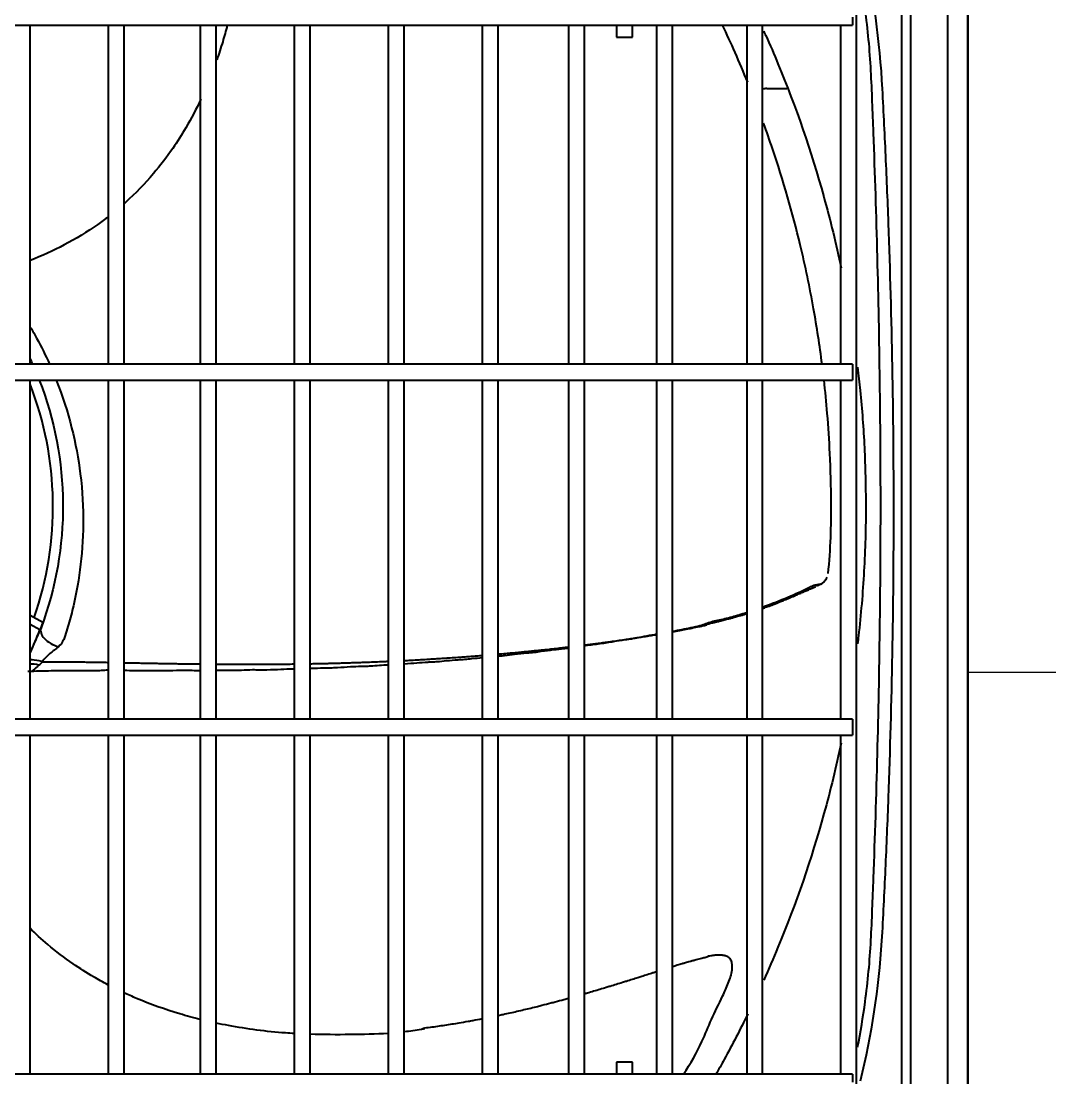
# Model space of a CAD drawing. Extents: x 58467 to 79089, y -33726 to -17391.
# Drawn here: x 78472.83 to 78498.56, y -19302.1 to -19275.67 of the extents above; entities that cross this region are included whole.
import ezdxf

# ---------------------------------------------------------------- set-up
doc = ezdxf.new("R2010")
doc.units = 0
doc.header["$LTSCALE"] = 100
doc.layers.add('+ENTE-HVAC-VRF-KLİMA BAKIR BORU', color=52, linetype='COPPER_LINE', lineweight=30)
doc.layers.add('+ENTE-ST-DOSEME USTU KONDDRENAJ', color=110, linetype='DOSEMEUSTUKONDENSDRENAJ_LINE', lineweight=40)
doc.linetypes.add('COPPER_LINE', pattern='A,35,-10,["COPPER",Standard,S=15,R=0,X=-0.075,Y=-7.5],-95', length=140)
doc.linetypes.add('DOSEMEUSTUKONDENSDRENAJ_LINE', pattern='A,300,-40,["CD",Standard,S=15,R=0,X=-35,Y=-7.5],0', length=340)

# ---------------------------------------------------------------- blocks, each defined once
blk = doc.blocks.new('2 KAT SOL')
at = {"layer": '+ENTE-HVAC-VRF-KLİMA BAKIR BORU', "color": 2, "linetype": 'Continuous'}
blk.add_line((54187.102, -31993.03, -3.539), (54203.636, -31993.03, -3.539), dxfattribs=at)
at = {"color": 3}
for p, q in [((54186.602, -32027.056, -3.539), (54186.602, -31959.004, -3.539)), ((54187.102, -32027.009, -3.539), (54187.102, -31959.004, -3.539)), ((54187.102, -31959.004, -3.539), (54187.102, -32027.056, -3.539)), ((54187.102, -32027.009, -3.539), (54187.102, -31959.004, -3.539)), ((54185.45, -32014.408, -3.539), (54185.45, -31965.592, -3.539)), ((54185.662, -31965.44, -3.539), (54185.662, -32014.495, -3.539)), ((54184.316, -32012.664, -3.539), (54184.316, -31967.271, -3.539)), ((54184.216, -31976.65, -3.539), (54184.216, -31976.849, -3.539)), ((54065.854, -31976.849, -3.539), (54184.216, -31976.849, -3.539)), ((54163.646, -31985.329, -3.539), (54163.646, -31976.85, -3.539)), ((54165.596, -31976.85, -3.539), (54165.596, -31985.329, -3.539)), ((54165.996, -31985.329, -3.539), (54165.996, -31976.85, -3.539)), ((54167.903, -31976.85, -3.539), (54167.903, -31985.329, -3.539)), ((54168.303, -31985.329, -3.539), (54168.303, -31976.85, -3.539)), ((54170.252, -31976.85, -3.539), (54170.252, -31985.329, -3.539)), ((54170.652, -31985.329, -3.539), (54170.652, -31976.85, -3.539)), ((54172.602, -31976.85, -3.539), (54172.602, -31985.329, -3.539)), ((54173.002, -31985.329, -3.539), (54173.002, -31976.85, -3.539)), ((54174.951, -31976.85, -3.539), (54174.951, -31985.329, -3.539)), ((54175.351, -31985.329, -3.539), (54175.351, -31976.85, -3.539)), ((54177.108, -31976.85, -3.539), (54177.108, -31985.329, -3.539)), ((54177.508, -31985.329, -3.539), (54177.508, -31976.85, -3.539)), ((54178.308, -31976.849, -3.539), (54178.308, -31977.149, -3.539)), ((54178.708, -31977.149, -3.539), (54178.708, -31976.849, -3.539)), ((54179.308, -31976.85, -3.539), (54179.308, -31985.328, -3.539)), ((54179.708, -31985.328, -3.539), (54179.708, -31976.85, -3.539)), ((54181.567, -31976.85, -3.539), (54181.567, -31985.329, -3.539)), ((54181.967, -31985.329, -3.539), (54181.967, -31976.85, -3.539)), ((54183.916, -31976.85, -3.539), (54183.916, -31985.329, -3.539)), ((54182.073, -31978.436, -3.539), (54182.572, -31978.436, -3.539)), ((54184.216, -31985.328, -3.539), (54065.854, -31985.328, -3.539)), ((54184.216, -31985.328, -3.539), (54184.216, -31985.528, -3.539)), ((54184.216, -31985.528, -3.539), (54184.216, -31985.728, -3.539)), ((54065.854, -31985.728, -3.539), (54184.216, -31985.728, -3.539)), ((54163.646, -31994.206, -3.539), (54163.646, -31985.729, -3.539)), ((54165.596, -31985.729, -3.539), (54165.596, -31994.206, -3.539)), ((54165.996, -31994.206, -3.539), (54165.996, -31985.729, -3.539)), ((54167.903, -31985.729, -3.539), (54167.903, -31994.206, -3.539)), ((54168.303, -31994.206, -3.539), (54168.303, -31985.729, -3.539)), ((54170.252, -31985.729, -3.539), (54170.252, -31994.206, -3.539)), ((54170.652, -31994.206, -3.539), (54170.652, -31985.729, -3.539)), ((54172.602, -31985.729, -3.539), (54172.602, -31994.206, -3.539)), ((54173.002, -31994.206, -3.539), (54173.002, -31985.729, -3.539)), ((54174.951, -31985.729, -3.539), (54174.951, -31994.206, -3.539)), ((54175.351, -31994.206, -3.539), (54175.351, -31985.729, -3.539)), ((54177.108, -31985.729, -3.539), (54177.108, -31994.206, -3.539)), ((54177.508, -31994.206, -3.539), (54177.508, -31985.729, -3.539)), ((54179.308, -31985.728, -3.539), (54179.308, -31994.207, -3.539)), ((54179.708, -31994.207, -3.539), (54179.708, -31985.728, -3.539)), ((54181.567, -31985.728, -3.539), (54181.567, -31994.207, -3.539)), ((54181.967, -31994.207, -3.539), (54181.967, -31985.728, -3.539)), ((54183.916, -31985.728, -3.539), (54183.916, -31994.207, -3.539)), ((54165.592, -31990.883, -3.539), (54165.596, -31990.884, -3.539)), ((54165.592, -31990.883, -3.539), (54165.596, -31990.884, -3.539)), ((54163.646, -31991.61, -3.539), (54163.961, -31991.782, -3.539)), ((54163.892, -31991.972, -3.539), (54163.646, -31991.838, -3.539)), ((54184.216, -31994.207, -3.539), (54065.854, -31994.207, -3.539)), ((54184.216, -31994.207, -3.539), (54184.216, -31994.407, -3.539)), ((54065.854, -31994.607, -3.539), (54184.216, -31994.607, -3.539)), ((54163.646, -32003.085, -3.539), (54163.646, -31994.606, -3.539)), ((54165.596, -31994.606, -3.539), (54165.596, -32003.085, -3.539)), ((54165.996, -32003.085, -3.539), (54165.996, -31994.606, -3.539)), ((54167.903, -31994.606, -3.539), (54167.903, -32003.085, -3.539)), ((54168.303, -32003.085, -3.539), (54168.303, -31994.606, -3.539)), ((54170.252, -31994.606, -3.539), (54170.252, -32003.085, -3.539)), ((54170.652, -32003.085, -3.539), (54170.652, -31994.606, -3.539)), ((54172.602, -31994.606, -3.539), (54172.602, -32003.085, -3.539)), ((54173.002, -32003.085, -3.539), (54173.002, -31994.606, -3.539)), ((54174.951, -31994.606, -3.539), (54174.951, -32003.085, -3.539)), ((54175.351, -32003.085, -3.539), (54175.351, -31994.606, -3.539)), ((54177.108, -31994.606, -3.539), (54177.108, -32003.085, -3.539)), ((54177.508, -32003.085, -3.539), (54177.508, -31994.606, -3.539)), ((54179.308, -31994.607, -3.539), (54179.308, -32003.085, -3.539)), ((54179.708, -32003.085, -3.539), (54179.708, -31994.607, -3.539)), ((54181.567, -31994.606, -3.539), (54181.567, -32003.085, -3.539)), ((54181.967, -32003.085, -3.539), (54181.967, -31994.606, -3.539)), ((54183.916, -31994.606, -3.539), (54183.916, -32003.085, -3.539)), ((54184.216, -31994.407, -3.539), (54184.216, -31994.607, -3.539)), ((54178.308, -32002.785, -3.539), (54178.308, -32003.085, -3.539)), ((54178.708, -32002.785, -3.539), (54178.308, -32002.785, -3.539)), ((54178.708, -32003.085, -3.539), (54178.708, -32002.785, -3.539)), ((54184.216, -32003.085, -3.539), (54065.854, -32003.085, -3.539)), ((54184.216, -32003.085, -3.539), (54184.216, -32003.285, -3.539))]:
    blk.add_line(p, q, dxfattribs=at)
for centre, radius, start, end in [((54182.073, -31978.935, -3.539), 0.5, 90, 102.3062), ((54155.768, -31988.884, -3.539), 8.449, 340.7868, 21.1705), ((54155.768, -31988.884, -3.539), 8.691, 335.0266, 339.1851)]:
    blk.add_arc(centre, radius, start, end, dxfattribs=at)
at = {"color": 3, "extrusion": (0, 0, -1)}
for start, end in [(154.9195, 155.8727), (158.7281, 200.4357)]:
    blk.add_arc((-54155.768, -31988.884, 3.539), 8.699, start, end, dxfattribs=at)
at = {"color": 3}
for centre, major_axis, ratio, start_param, end_param in [((54164.387, -31992.096, -3.539), (-0.468, 0.175), 0.588101, 0, 1.726902), ((54163.914, -31993.155, -3.539), (0.443, -0.232), 0.512974, 1.938544, 2.458256)]:
    blk.add_ellipse(centre, major_axis=major_axis, ratio=ratio, start_param=start_param, end_param=end_param, dxfattribs=at)
for points, knots in [([(54184.402, -31974.706, -3.539), (54184.69, -31975.859, -3.539), (54184.869, -31977.031, -3.539), (54184.978, -31978.816, -3.539), (54185.005, -31979.412, -3.539), (54185.06, -31980.605, -3.539), (54185.085, -31981.202, -3.539), (54185.194, -31984.19, -3.539), (54185.237, -31986.587, -3.539), (54185.238, -31988.984, -3.539)], [0, 0, 0, 0, 0.25, 0.25, 0.375, 0.375, 0.5, 0.5, 1, 1, 1, 1]), ([(54184.919, -31988.864, -3.539), (54184.918, -31986.791, -3.539), (54184.891, -31984.718, -3.539), (54184.812, -31981.61, -3.539), (54184.779, -31980.574, -3.539), (54184.719, -31979.021, -3.539), (54184.702, -31978.503, -3.539), (54184.647, -31977.47, -3.539), (54184.599, -31976.958, -3.539), (54184.48, -31976.074, -3.539), (54184.418, -31975.702, -3.539), (54184.345, -31975.332, -3.539)], [0, 0, 0, 0, 0.45798, 0.45798, 0.686971, 0.686971, 0.801466, 0.801466, 0.915961, 0.915961, 1, 1, 1, 1]), ([(54168.577, -31976.853, -3.539), (54168.542, -31976.99, -3.539), (54168.461, -31977.279, -3.539), (54168.369, -31977.565, -3.539), (54168.317, -31977.715, -3.539)], [0, 0, 0, 0, 0.471851, 1, 1, 1, 1]), ([(54181.594, -31978.275, -3.539), (54181.492, -31978.027, -3.539), (54181.289, -31977.55, -3.539), (54181.071, -31977.074, -3.539), (54180.962, -31976.846, -3.539)], [0, 0, 0, 0, 0.520207, 1, 1, 1, 1]), ([(54178.308, -31977.149, -3.539), (54178.308, -31977.149, -3.539), (54178.31, -31977.149, -3.539), (54178.319, -31977.149, -3.539), (54178.328, -31977.149, -3.539), (54178.352, -31977.149, -3.539), (54178.367, -31977.149, -3.539), (54178.403, -31977.149, -3.539), (54178.423, -31977.149, -3.539), (54178.465, -31977.149, -3.539), (54178.488, -31977.149, -3.539), (54178.533, -31977.149, -3.539), (54178.555, -31977.149, -3.539), (54178.597, -31977.149, -3.539), (54178.617, -31977.149, -3.539), (54178.652, -31977.149, -3.539), (54178.667, -31977.149, -3.539), (54178.69, -31977.149, -3.539), (54178.699, -31977.149, -3.539), (54178.707, -31977.149, -3.539), (54178.708, -31977.149, -3.539), (54178.708, -31977.149, -3.539)], [0, 0, 0, 0, 0.072796, 0.072796, 0.180355, 0.180355, 0.287914, 0.287914, 0.395473, 0.395473, 0.503031, 0.503031, 0.61059, 0.61059, 0.718149, 0.718149, 0.825708, 0.825708, 0.933267, 0.933267, 1, 1, 1, 1]), ([(54181.994, -31976.993, -3.539), (54182.012, -31977.032, -3.539), (54182.134, -31977.304, -3.539), (54182.715, -31978.656, -3.539), (54183.381, -31980.589, -3.539), (54183.803, -31982.322, -3.539), (54183.929, -31982.918, -3.539)], [0, 0, 0, 0, 0.02049, 0.143703, 0.707183, 1, 1, 1, 1]), ([(54167.918, -31978.697, -3.539), (54167.803, -31978.942, -3.539), (54167.582, -31979.362, -3.539), (54167.186, -31979.986, -3.539), (54166.7, -31980.625, -3.539), (54166.271, -31981.069, -3.539), (54166.009, -31981.303, -3.539), (54165.998, -31981.313, -3.539)], [0, 0, 0, 0, 0.250799, 0.438254, 0.680606, 0.985878, 1, 1, 1, 1]), ([(54183.453, -31985.328, -3.539), (54183.394, -31984.866, -3.539), (54183.242, -31983.872, -3.539), (54182.867, -31982.077, -3.539), (54182.423, -31980.528, -3.539), (54182.067, -31979.513, -3.539), (54181.991, -31979.302, -3.539)], [0, 0, 0, 0, 0.230715, 0.496584, 0.895571, 1, 1, 1, 1]), ([(54165.604, -31981.64, -3.539), (54165.518, -31981.706, -3.539), (54165.166, -31981.965, -3.539), (54164.526, -31982.355, -3.539), (54163.939, -31982.621, -3.539), (54163.649, -31982.737, -3.539)], [0, 0, 0, 0, 0.146134, 0.586198, 1, 1, 1, 1]), ([(54163.659, -31984.413, -3.539), (54163.712, -31984.503, -3.539), (54163.761, -31984.592, -3.539), (54163.927, -31984.896, -3.539), (54164.034, -31985.112, -3.539), (54164.131, -31985.328, -3.539)], [0, 0, 0, 0, 0.29522, 0.29522, 1, 1, 1, 1]), ([(54184.34, -31985.406, -3.539), (54184.363, -31985.6, -3.539), (54184.437, -31986.268, -3.539), (54184.527, -31987.421, -3.539), (54184.541, -31988.381, -3.539), (54184.548, -31988.864, -3.539)], [0, 0, 0, 0, 0.16864, 0.581968, 1, 1, 1, 1]), ([(54164.3, -31985.729, -3.539), (54164.617, -31986.526, -3.539), (54164.808, -31987.32, -3.539), (54165.01, -31988.936, -3.539), (54164.987, -31989.747, -3.539), (54164.845, -31990.835, -3.539), (54164.78, -31991.176, -3.539), (54164.661, -31991.651, -3.539), (54164.618, -31991.804, -3.539), (54164.55, -31992.022, -3.539), (54164.524, -31992.096, -3.539), (54164.495, -31992.198, -3.539), (54164.481, -31992.23, -3.539), (54164.437, -31992.305, -3.539), (54164.407, -31992.35, -3.539), (54164.359, -31992.395, -3.539)], [0, 0, 0, 0, 0.302954, 0.302954, 0.651477, 0.651477, 0.825738, 0.825738, 0.912869, 0.912869, 0.956435, 0.956435, 0.978217, 0.978217, 1, 1, 1, 1]), ([(54183.606, -31990.567, -3.539), (54183.636, -31990.264, -3.539), (54183.679, -31989.672, -3.539), (54183.684, -31988.67, -3.539), (54183.66, -31987.637, -3.539), (54183.593, -31986.614, -3.539), (54183.533, -31986.005, -3.539), (54183.502, -31985.728, -3.539)], [0, 0, 0, 0, 0.182857, 0.35926, 0.617017, 0.825344, 1, 1, 1, 1]), ([(54184.548, -31988.864, -3.539), (54184.546, -31989.139, -3.539), (54184.541, -31989.687, -3.539), (54184.505, -31990.506, -3.539), (54184.447, -31991.318, -3.539), (54184.387, -31991.922, -3.539), (54184.348, -31992.256, -3.539), (54184.34, -31992.321, -3.539)], [0, 0, 0, 0, 0.238005, 0.47449, 0.709453, 0.942891, 1, 1, 1, 1]), ([(54184.342, -32002.409, -3.539), (54184.416, -32002.034, -3.539), (54184.479, -32001.657, -3.539), (54184.599, -32000.769, -3.539), (54184.647, -32000.257, -3.539), (54184.702, -31999.224, -3.539), (54184.719, -31998.706, -3.539), (54184.779, -31997.153, -3.539), (54184.812, -31996.117, -3.539), (54184.891, -31993.009, -3.539), (54184.918, -31990.937, -3.539), (54184.919, -31988.864, -3.539)], [0, 0, 0, 0, 0.085061, 0.085061, 0.199428, 0.199428, 0.313796, 0.313796, 0.54253, 0.54253, 1, 1, 1, 1]), ([(54185.238, -31988.984, -3.539), (54185.237, -31991.381, -3.539), (54185.194, -31993.777, -3.539), (54185.085, -31996.77, -3.539), (54185.06, -31997.368, -3.539), (54185.005, -31998.563, -3.539), (54184.978, -31999.161, -3.539), (54184.868, -32000.947, -3.539), (54184.688, -32002.116, -3.539), (54184.402, -32003.262, -3.539)], [0, 0, 0, 0, 0.5, 0.5, 0.625, 0.625, 0.75, 0.75, 1, 1, 1, 1]), ([(54183.317, -31990.882, -3.539), (54183.349, -31990.864, -3.539), (54183.413, -31990.828, -3.539), (54183.488, -31990.788, -3.539), (54183.537, -31990.732, -3.539), (54183.57, -31990.681, -3.539), (54183.584, -31990.653, -3.539)], [0, 0, 0, 0, 0.181976, 0.413188, 0.708779, 1, 1, 1, 1]), ([(54181.966, -31991.403, -3.539), (54181.998, -31991.392, -3.539), (54182.236, -31991.305, -3.539), (54182.559, -31991.174, -3.539), (54182.916, -31991.018, -3.539), (54183.095, -31990.928, -3.539), (54183.208, -31990.875, -3.539), (54183.295, -31990.843, -3.539), (54183.387, -31990.834, -3.539), (54183.433, -31990.826, -3.539), (54183.451, -31990.823, -3.539)], [0, 0, 0, 0, 0.054722, 0.413265, 0.565134, 0.700229, 0.769577, 0.820811, 0.901304, 1, 1, 1, 1]), ([(54181.967, -31991.437, -3.539), (54181.974, -31991.435, -3.539), (54182.016, -31991.42, -3.539), (54182.081, -31991.396, -3.539), (54182.16, -31991.367, -3.539), (54182.238, -31991.338, -3.539), (54182.314, -31991.308, -3.539), (54182.401, -31991.273, -3.539), (54182.475, -31991.243, -3.539), (54182.547, -31991.214, -3.539), (54182.608, -31991.188, -3.539), (54182.669, -31991.163, -3.539), (54182.736, -31991.134, -3.539), (54182.803, -31991.106, -3.539), (54182.868, -31991.077, -3.539), (54182.92, -31991.055, -3.539), (54182.975, -31991.031, -3.539), (54183.021, -31991.011, -3.539), (54183.075, -31990.988, -3.539), (54183.116, -31990.97, -3.539), (54183.163, -31990.949, -3.539), (54183.204, -31990.931, -3.539), (54183.239, -31990.916, -3.539), (54183.277, -31990.899, -3.539), (54183.292, -31990.893, -3.539), (54183.297, -31990.89, -3.539)], [0, 0, 0, 0, 0.013184, 0.076179, 0.118176, 0.160173, 0.223168, 0.265165, 0.32816, 0.370157, 0.412154, 0.454151, 0.496147, 0.559143, 0.60114, 0.643136, 0.685133, 0.72713, 0.769127, 0.811124, 0.853121, 0.895118, 0.937114, 0.979111, 1, 1, 1, 1]), ([(54179.712, -31992.011, -3.539), (54179.756, -31992.002, -3.539), (54179.95, -31991.961, -3.539), (54180.145, -31991.925, -3.539), (54180.495, -31991.848, -3.539), (54180.609, -31991.784, -3.539), (54180.846, -31991.733, -3.539), (54181.026, -31991.693, -3.539), (54181.208, -31991.646, -3.539), (54181.355, -31991.603, -3.539), (54181.45, -31991.575, -3.539), (54181.512, -31991.556, -3.539), (54181.546, -31991.545, -3.539), (54181.564, -31991.539, -3.539)], [0, 0, 0, 0, 0.069935, 0.324368, 0.375737, 0.555953, 0.632284, 0.714834, 0.803633, 0.897292, 0.950384, 0.973119, 1, 1, 1, 1]), ([(54179.714, -31992.021, -3.539), (54179.717, -31992.021, -3.539), (54179.775, -31992.01, -3.539), (54179.86, -31991.994, -3.539), (54179.997, -31991.968, -3.539), (54180.106, -31991.947, -3.539), (54180.241, -31991.92, -3.539), (54180.349, -31991.898, -3.539), (54180.469, -31991.872, -3.539), (54180.576, -31991.849, -3.539), (54180.604, -31991.822, -3.539), (54180.723, -31991.795, -3.539), (54180.828, -31991.77, -3.539), (54180.933, -31991.744, -3.539), (54181.037, -31991.718, -3.539), (54181.14, -31991.691, -3.539), (54181.242, -31991.663, -3.539), (54181.342, -31991.635, -3.539), (54181.441, -31991.607, -3.539), (54181.514, -31991.585, -3.539), (54181.553, -31991.573, -3.539), (54181.567, -31991.569, -3.539)], [0, 0, 0, 0, 0.003473, 0.084564, 0.125109, 0.2062, 0.246746, 0.327836, 0.368382, 0.4292, 0.490018, 0.550836, 0.611654, 0.6522, 0.713018, 0.773836, 0.814381, 0.875199, 0.936017, 0.976563, 1, 1, 1, 1]), ([(54163.647, -31992.556, -3.539), (54163.668, -31992.51, -3.539), (54163.688, -31992.464, -3.539), (54163.747, -31992.331, -3.539), (54163.785, -31992.245, -3.539), (54163.856, -31992.08, -3.539), (54163.89, -31992, -3.539), (54163.919, -31991.921, -3.539)], [0, 0, 0, 0, 0.218967, 0.218967, 0.624953, 0.624953, 1, 1, 1, 1]), ([(54163.961, -31991.782, -3.539), (54163.961, -31991.782, -3.539), (54163.96, -31991.786, -3.539), (54163.955, -31991.8, -3.539), (54163.951, -31991.81, -3.539), (54163.942, -31991.836, -3.539), (54163.936, -31991.852, -3.539), (54163.923, -31991.888, -3.539), (54163.916, -31991.908, -3.539), (54163.903, -31991.943, -3.539), (54163.897, -31991.958, -3.539), (54163.892, -31991.972, -3.539)], [0, 0, 0, 0, 0.211758, 0.211758, 0.423432, 0.423432, 0.636431, 0.636431, 0.852021, 0.852021, 1, 1, 1, 1]), ([(54177.506, -31992.354, -3.539), (54177.546, -31992.349, -3.539), (54177.631, -31992.339, -3.539), (54177.763, -31992.322, -3.539), (54177.899, -31992.304, -3.539), (54178.034, -31992.285, -3.539), (54178.182, -31992.265, -3.539), (54178.314, -31992.247, -3.539), (54178.459, -31992.226, -3.539), (54178.576, -31992.208, -3.539), (54178.72, -31992.187, -3.539), (54178.85, -31992.167, -3.539), (54178.993, -31992.144, -3.539), (54179.122, -31992.123, -3.539), (54179.227, -31992.106, -3.539), (54179.289, -31992.096, -3.539), (54179.307, -31992.093, -3.539)], [0, 0, 0, 0, 0.063846, 0.137211, 0.210576, 0.283941, 0.357305, 0.455125, 0.504035, 0.601855, 0.650765, 0.748585, 0.821949, 0.895314, 0.968679, 1, 1, 1, 1]), ([(54177.507, -31992.367, -3.539), (54177.52, -31992.365, -3.539), (54177.59, -31992.355, -3.539), (54177.724, -31992.341, -3.539), (54177.974, -31992.309, -3.539), (54178.238, -31992.263, -3.539), (54178.461, -31992.228, -3.539), (54178.646, -31992.202, -3.539), (54178.814, -31992.175, -3.539), (54179.016, -31992.128, -3.539), (54179.192, -31992.1, -3.539), (54179.296, -31992.084, -3.539), (54179.307, -31992.082, -3.539)], [0, 0, 0, 0, 0.0204, 0.107202, 0.200873, 0.403072, 0.589254, 0.661717, 0.721758, 0.842147, 0.982778, 1, 1, 1, 1]), ([(54164.359, -31992.395, -3.539), (54164.297, -31992.453, -3.539), (54164.214, -31992.503, -3.539), (54164.068, -31992.629, -3.539), (54164.007, -31992.705, -3.539), (54163.942, -31992.77, -3.539)], [0, 0, 0, 0, 0.5, 0.5, 1, 1, 1, 1]), ([(54175.35, -31992.581, -3.539), (54175.366, -31992.579, -3.539), (54175.446, -31992.572, -3.539), (54175.556, -31992.563, -3.539), (54175.713, -31992.548, -3.539), (54175.855, -31992.535, -3.539), (54176.014, -31992.52, -3.539), (54176.157, -31992.506, -3.539), (54176.299, -31992.491, -3.539), (54176.455, -31992.475, -3.539), (54176.593, -31992.46, -3.539), (54176.746, -31992.444, -3.539), (54176.883, -31992.428, -3.539), (54177.014, -31992.413, -3.539), (54177.083, -31992.405, -3.539), (54177.108, -31992.402, -3.539)], [0, 0, 0, 0, 0.028017, 0.134196, 0.187285, 0.293464, 0.373098, 0.452732, 0.532366, 0.612, 0.718179, 0.771268, 0.877447, 0.957081, 1, 1, 1, 1]), ([(54175.35, -31992.63, -3.539), (54175.365, -31992.628, -3.539), (54175.418, -31992.624, -3.539), (54175.56, -31992.611, -3.539), (54175.778, -31992.576, -3.539), (54176.033, -31992.557, -3.539), (54176.261, -31992.534, -3.539), (54176.49, -31992.503, -3.539), (54176.718, -31992.47, -3.539), (54176.935, -31992.449, -3.539), (54177.076, -31992.432, -3.539), (54177.108, -31992.428, -3.539)], [0, 0, 0, 0, 0.026625, 0.086224, 0.216151, 0.379674, 0.473035, 0.573734, 0.780901, 0.950937, 1, 1, 1, 1]), ([(54163.942, -31992.77, -3.539), (54163.852, -31992.742, -3.539), (54163.766, -31992.726, -3.539), (54163.677, -31992.726, -3.539), (54163.659, -31992.727, -3.539), (54163.643, -31992.729, -3.539)], [0, 0, 0, 0, 0.78393, 0.78393, 1, 1, 1, 1]), ([(54163.956, -31992.773, -3.539), (54163.956, -31992.773, -3.539), (54163.955, -31992.773, -3.539), (54163.927, -31992.804, -3.539), (54163.897, -31992.833, -3.539), (54163.866, -31992.86, -3.539)], [0, 0, 0, 0, 0.000046, 0.000046, 1, 1, 1, 1]), ([(54163.956, -31992.773, -3.539), (54163.972, -31992.773, -3.539), (54164.013, -31992.773, -3.539), (54164.097, -31992.772, -3.539), (54164.189, -31992.772, -3.539), (54164.283, -31992.772, -3.539), (54164.367, -31992.772, -3.539), (54164.448, -31992.773, -3.539), (54164.544, -31992.773, -3.539), (54164.644, -31992.774, -3.539), (54164.756, -31992.775, -3.539), (54164.855, -31992.776, -3.539), (54164.961, -31992.777, -3.539), (54165.061, -31992.779, -3.539), (54165.162, -31992.781, -3.539), (54165.277, -31992.782, -3.539), (54165.379, -31992.784, -3.539), (54165.491, -31992.786, -3.539), (54165.56, -31992.787, -3.539), (54165.599, -31992.788, -3.539)], [0, 0, 0, 0, 0.032149, 0.083522, 0.160582, 0.211955, 0.263329, 0.314702, 0.366075, 0.443135, 0.494509, 0.571569, 0.622942, 0.674316, 0.751376, 0.802749, 0.879809, 0.931182, 1, 1, 1, 1]), ([(54165.995, -31992.796, -3.539), (54166.02, -31992.796, -3.539), (54166.091, -31992.798, -3.539), (54166.196, -31992.799, -3.539), (54166.322, -31992.802, -3.539), (54166.448, -31992.805, -3.539), (54166.573, -31992.807, -3.539), (54166.698, -31992.809, -3.539), (54166.822, -31992.811, -3.539), (54166.947, -31992.814, -3.539), (54167.072, -31992.816, -3.539), (54167.198, -31992.818, -3.539), (54167.324, -31992.82, -3.539), (54167.468, -31992.822, -3.539), (54167.597, -31992.824, -3.539), (54167.745, -31992.826, -3.539), (54167.836, -31992.827, -3.539), (54167.895, -31992.828, -3.539), (54167.903, -31992.828, -3.539)], [0, 0, 0, 0, 0.040051, 0.114821, 0.164667, 0.239437, 0.314206, 0.364053, 0.438822, 0.513592, 0.563438, 0.638207, 0.712977, 0.762823, 0.862516, 0.912362, 0.987132, 1, 1, 1, 1]), ([(54170.655, -31992.821, -3.539), (54170.7, -31992.82, -3.539), (54170.779, -31992.819, -3.539), (54170.925, -31992.816, -3.539), (54171.061, -31992.813, -3.539), (54171.23, -31992.808, -3.539), (54171.382, -31992.804, -3.539), (54171.547, -31992.8, -3.539), (54171.695, -31992.795, -3.539), (54171.842, -31992.79, -3.539), (54172.006, -31992.784, -3.539), (54172.153, -31992.779, -3.539), (54172.317, -31992.772, -3.539), (54172.455, -31992.766, -3.539), (54172.561, -31992.762, -3.539), (54172.601, -31992.76, -3.539)], [0, 0, 0, 0, 0.070528, 0.121604, 0.223755, 0.274831, 0.376982, 0.453596, 0.530209, 0.606823, 0.683436, 0.785588, 0.836663, 0.938815, 1, 1, 1, 1]), ([(54173.002, -31992.826, -3.539), (54173.003, -31992.826, -3.539), (54173.119, -31992.817, -3.539), (54173.317, -31992.797, -3.539), (54173.53, -31992.782, -3.539), (54173.704, -31992.775, -3.539), (54173.867, -31992.766, -3.539), (54174.078, -31992.739, -3.539), (54174.31, -31992.724, -3.539), (54174.528, -31992.71, -3.539), (54174.738, -31992.69, -3.539), (54174.872, -31992.674, -3.539), (54174.954, -31992.665, -3.539)], [0, 0, 0, 0, 0.001003, 0.175577, 0.336729, 0.400183, 0.452324, 0.558124, 0.692378, 0.769859, 0.852982, 1, 1, 1, 1]), ([(54173.012, -31992.74, -3.539), (54173.035, -31992.739, -3.539), (54173.124, -31992.735, -3.539), (54173.245, -31992.728, -3.539), (54173.406, -31992.719, -3.539), (54173.551, -31992.711, -3.539), (54173.713, -31992.701, -3.539), (54173.874, -31992.691, -3.539), (54174.019, -31992.682, -3.539), (54174.181, -31992.671, -3.539), (54174.328, -31992.661, -3.539), (54174.492, -31992.649, -3.539), (54174.639, -31992.638, -3.539), (54174.784, -31992.627, -3.539), (54174.886, -31992.619, -3.539), (54174.94, -31992.615, -3.539), (54174.946, -31992.614, -3.539)], [0, 0, 0, 0, 0.035053, 0.135553, 0.185802, 0.286301, 0.361675, 0.43705, 0.537549, 0.587798, 0.688297, 0.763672, 0.839046, 0.91442, 0.989795, 1, 1, 1, 1]), ([(54163.589, -31993.01, -3.539), (54163.784, -31993.004, -3.539), (54164.181, -31992.993, -3.539), (54164.603, -31992.989, -3.539), (54164.888, -31992.988, -3.539), (54165.011, -31992.989, -3.539), (54165.142, -31992.987, -3.539), (54165.251, -31992.99, -3.539), (54165.352, -31992.989, -3.539), (54165.468, -31992.984, -3.539), (54165.546, -31992.978, -3.539), (54165.598, -31992.976, -3.539)], [0, 0, 0, 0, 0.286213, 0.579725, 0.615099, 0.700692, 0.766378, 0.829652, 0.869632, 0.911891, 1, 1, 1, 1]), ([(54163.866, -31992.86, -3.539), (54163.815, -31992.907, -3.539), (54163.764, -31992.951, -3.539), (54163.708, -31992.994, -3.539), (54163.698, -31993.004, -3.539), (54163.701, -31993.006, -3.539)], [0, 0, 0, 0, 0.677972, 0.677972, 1, 1, 1, 1]), ([(54165.996, -31992.981, -3.539), (54166.085, -31992.986, -3.539), (54166.37, -31992.997, -3.539), (54166.673, -31992.986, -3.539), (54166.92, -31992.991, -3.539), (54167.045, -31992.994, -3.539), (54167.228, -31992.992, -3.539), (54167.424, -31992.974, -3.539), (54167.691, -31992.987, -3.539), (54167.838, -31992.991, -3.539), (54167.904, -31992.992, -3.539)], [0, 0, 0, 0, 0.131646, 0.410876, 0.520141, 0.562705, 0.601468, 0.78581, 0.899724, 1, 1, 1, 1]), ([(54168.3, -31992.832, -3.539), (54168.307, -31992.832, -3.539), (54168.346, -31992.832, -3.539), (54168.433, -31992.833, -3.539), (54168.563, -31992.834, -3.539), (54168.709, -31992.835, -3.539), (54168.855, -31992.835, -3.539), (54169.002, -31992.835, -3.539), (54169.15, -31992.835, -3.539), (54169.283, -31992.835, -3.539), (54169.434, -31992.835, -3.539), (54169.57, -31992.834, -3.539), (54169.738, -31992.833, -3.539), (54169.871, -31992.832, -3.539), (54170.035, -31992.83, -3.539), (54170.15, -31992.829, -3.539), (54170.233, -31992.828, -3.539), (54170.25, -31992.828, -3.539)], [0, 0, 0, 0, 0.010487, 0.061193, 0.137252, 0.213312, 0.289371, 0.365431, 0.44149, 0.517549, 0.568256, 0.669668, 0.720374, 0.821787, 0.872493, 0.973906, 1, 1, 1, 1]), ([(54168.307, -31992.985, -3.539), (54168.331, -31992.984, -3.539), (54168.456, -31992.981, -3.539), (54168.592, -31992.983, -3.539), (54168.754, -31992.985, -3.539), (54168.837, -31992.985, -3.539), (54168.99, -31992.975, -3.539), (54169.168, -31992.968, -3.539), (54169.385, -31992.972, -3.539), (54169.638, -31992.973, -3.539), (54169.925, -31992.958, -3.539), (54170.126, -31992.95, -3.539), (54170.24, -31992.949, -3.539), (54170.251, -31992.949, -3.539)], [0, 0, 0, 0, 0.038603, 0.211293, 0.242009, 0.269654, 0.324997, 0.458672, 0.537504, 0.623223, 0.806489, 0.981461, 1, 1, 1, 1]), ([(54170.653, -31992.938, -3.539), (54170.665, -31992.937, -3.539), (54170.772, -31992.93, -3.539), (54170.939, -31992.925, -3.539), (54171.16, -31992.923, -3.539), (54171.399, -31992.914, -3.539), (54171.652, -31992.894, -3.539), (54171.866, -31992.883, -3.539), (54172.039, -31992.88, -3.539), (54172.197, -31992.877, -3.539), (54172.381, -31992.857, -3.539), (54172.528, -31992.849, -3.539), (54172.602, -31992.846, -3.539)], [0, 0, 0, 0, 0.018343, 0.157453, 0.238031, 0.324289, 0.506652, 0.672833, 0.73751, 0.790122, 0.895489, 1, 1, 1, 1]), ([(54183.93, -31994.805, -3.539), (54183.805, -31995.397, -3.539), (54183.383, -31997.132, -3.539), (54182.703, -31999.107, -3.539), (54182.117, -32000.463, -3.539), (54181.994, -32000.736, -3.539)], [0, 0, 0, 0, 0.290837, 0.856482, 1, 1, 1, 1]), ([(54165.589, -32000.852, -3.539), (54165.469, -32000.789, -3.539), (54165.174, -32000.625, -3.539), (54164.666, -32000.302, -3.539), (54164.129, -31999.894, -3.539), (54163.782, -31999.575, -3.539), (54163.636, -31999.429, -3.539)], [0, 0, 0, 0, 0.167806, 0.420315, 0.746772, 1, 1, 1, 1]), ([(54181.047, -32000.131, -3.539), (54181.032, -32000.127, -3.539), (54181.007, -32000.121, -3.539), (54180.977, -32000.116, -3.539), (54180.931, -32000.111, -3.539), (54180.895, -32000.11, -3.539), (54180.851, -32000.11, -3.539), (54180.799, -32000.113, -3.539), (54180.754, -32000.118, -3.539), (54180.694, -32000.125, -3.539), (54180.642, -32000.133, -3.539), (54180.579, -32000.145, -3.539), (54180.609, -32000.156, -3.539), (54180.533, -32000.173, -3.539), (54180.454, -32000.191, -3.539), (54180.373, -32000.212, -3.539), (54180.3, -32000.231, -3.539), (54180.226, -32000.251, -3.539), (54180.138, -32000.275, -3.539), (54180.047, -32000.301, -3.539), (54179.941, -32000.333, -3.539), (54179.846, -32000.361, -3.539), (54179.763, -32000.387, -3.539), (54179.722, -32000.399, -3.539), (54179.708, -32000.403, -3.539)], [0, 0, 0, 0, 0.062879, 0.105521, 0.148163, 0.190805, 0.233447, 0.276089, 0.318731, 0.361373, 0.404015, 0.446657, 0.489299, 0.531941, 0.595904, 0.638546, 0.681188, 0.72383, 0.766472, 0.830435, 0.873077, 0.93704, 0.979682, 1, 1, 1, 1]), ([(54179.988, -32003.09, -3.539), (54180.159, -32002.824, -3.539), (54180.425, -32002.371, -3.539), (54180.68, -32001.714, -3.539), (54180.922, -32001.232, -3.539), (54181.112, -32000.819, -3.539), (54181.201, -32000.549, -3.539), (54181.21, -32000.346, -3.539), (54181.186, -32000.255, -3.539), (54181.15, -32000.197, -3.539), (54181.105, -32000.154, -3.539), (54181.065, -32000.135, -3.539), (54181.034, -32000.128, -3.539)], [0, 0, 0, 0, 0.285729, 0.472156, 0.665521, 0.767672, 0.867545, 0.908718, 0.944194, 0.959349, 0.972834, 1, 1, 1, 1]), ([(54179.309, -32000.529, -3.539), (54179.28, -32000.538, -3.539), (54179.205, -32000.562, -3.539), (54179.083, -32000.6, -3.539), (54178.957, -32000.64, -3.539), (54178.834, -32000.68, -3.539), (54178.706, -32000.72, -3.539), (54178.576, -32000.761, -3.539), (54178.444, -32000.802, -3.539), (54178.309, -32000.844, -3.539), (54178.173, -32000.886, -3.539), (54178.035, -32000.928, -3.539), (54177.897, -32000.969, -3.539), (54177.74, -32001.016, -3.539), (54177.611, -32001.054, -3.539), (54177.534, -32001.076, -3.539), (54177.509, -32001.083, -3.539)], [0, 0, 0, 0, 0.053389, 0.135929, 0.218468, 0.273495, 0.356035, 0.438575, 0.493601, 0.576141, 0.658681, 0.713708, 0.796247, 0.878787, 0.961327, 1, 1, 1, 1]), ([(54167.899, -32001.718, -3.539), (54167.729, -32001.676, -3.539), (54167.19, -32001.53, -3.539), (54166.553, -32001.303, -3.539), (54166.095, -32001.1, -3.539), (54165.99, -32001.051, -3.539)], [0, 0, 0, 0, 0.261577, 0.828831, 1, 1, 1, 1]), ([(54177.109, -32001.196, -3.539), (54177.107, -32001.197, -3.539), (54177.07, -32001.207, -3.539), (54176.961, -32001.237, -3.539), (54176.816, -32001.276, -3.539), (54176.633, -32001.324, -3.539), (54176.486, -32001.362, -3.539), (54176.317, -32001.405, -3.539), (54176.166, -32001.442, -3.539), (54175.993, -32001.483, -3.539), (54175.82, -32001.524, -3.539), (54175.647, -32001.563, -3.539), (54175.492, -32001.597, -3.539), (54175.395, -32001.617, -3.539), (54175.356, -32001.626, -3.539)], [0, 0, 0, 0, 0.002684, 0.066908, 0.195355, 0.259579, 0.388026, 0.45225, 0.548585, 0.64492, 0.741256, 0.837591, 0.933927, 1, 1, 1, 1]), ([(54174.955, -32001.707, -3.539), (54174.954, -32001.707, -3.539), (54174.877, -32001.722, -3.539), (54174.76, -32001.744, -3.539), (54174.566, -32001.779, -3.539), (54174.39, -32001.809, -3.539), (54174.193, -32001.841, -3.539), (54174.013, -32001.869, -3.539), (54173.831, -32001.896, -3.539), (54173.649, -32001.921, -3.539), (54173.528, -32001.937, -3.539), (54173.467, -32001.944, -3.539)], [0, 0, 0, 0, 0.000398, 0.160308, 0.240263, 0.400174, 0.520106, 0.640039, 0.759972, 0.879905, 1, 1, 1, 1]), ([(54181.595, -32001.583, -3.539), (54181.407, -32001.966, -3.539), (54181.144, -32002.474, -3.539), (54180.866, -32002.973, -3.539), (54180.795, -32003.098, -3.539)], [0, 0, 0, 0, 0.747188, 1, 1, 1, 1]), ([(54170.252, -32002.072, -3.539), (54170.179, -32002.068, -3.539), (54169.629, -32002.032, -3.539), (54168.976, -32001.947, -3.539), (54168.402, -32001.832, -3.539), (54168.3, -32001.811, -3.539)], [0, 0, 0, 0, 0.111828, 0.842309, 1, 1, 1, 1]), ([(54172.607, -32002.068, -3.539), (54172.289, -32002.09, -3.539), (54171.635, -32002.103, -3.539), (54170.983, -32002.101, -3.539), (54170.652, -32002.09, -3.539)], [0, 0, 0, 0, 0.49152, 1, 1, 1, 1]), ([(54173.519, -32001.951, -3.539), (54173.49, -32001.957, -3.539), (54173.32, -32001.989, -3.539), (54173.149, -32002.015, -3.539), (54173.007, -32002.031, -3.539)], [0, 0, 0, 0, 0.174109, 1, 1, 1, 1])]:
    blk.add_open_spline(points, degree=3, knots=knots, dxfattribs=at)
blk.add_open_spline([(54163.942, -31992.77, -3.539), (54163.946, -31992.772, -3.539), (54163.951, -31992.772, -3.539), (54163.956, -31992.772, -3.539)], degree=3, dxfattribs=at)

msp = doc.modelspace()

# ---------------------------------------------------------------- block references
at = {"layer": '+ENTE-ST-DOSEME USTU KONDDRENAJ', "color": 3, "linetype": 'Continuous'}
msp.add_blockref('2 KAT SOL', (24309.411, 12701.082), dxfattribs=at)

doc.saveas('drawing.dxf')
